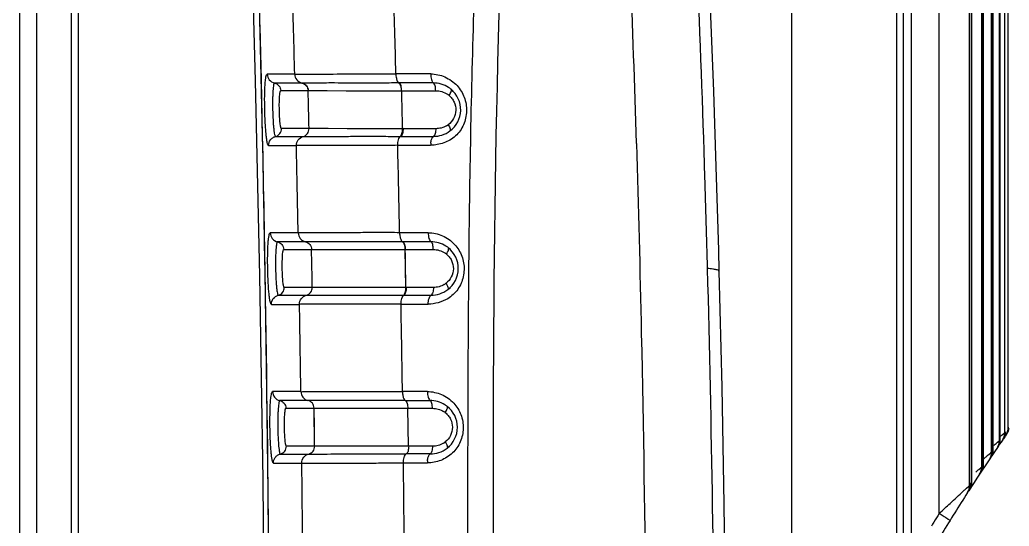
# Model space of a CAD drawing. Header units: millimetres. Extents: x -73584 to -37571, y -61249 to -50748.
# Drawn here: x -48269.71 to -48232.34, y -55096.45 to -55077.31 of the extents above; entities that cross this region are included whole.
import ezdxf

# ---------------------------------------------------------------- set-up
doc = ezdxf.new("R2010")
doc.units = ezdxf.units.MM
doc.header["$LTSCALE"] = 200
for name, color, linetype in [('1', 7, 'Continuous'), ('DIM', 3, 'Continuous'), ('SOLID_1', 7, 'Continuous')]:
    doc.layers.add(name, color=color, linetype=linetype)

# ---------------------------------------------------------------- blocks, each defined once
blk = doc.blocks.new('5569')
at = {"color": 7, "linetype": 'Continuous'}
for p, q in [((-46036.839, -55050.315), (-46036.839, -54818.218)), ((-46037.101, -55042.922), (-46037.101, -54825.611)), ((-46039.052, -55041.77), (-46039.052, -54826.763)), ((-46038.402, -55041.77), (-46038.402, -54826.763)), ((-46002.055, -54916.77), (-46002.055, -54833.705)), ((-46002.038, -54833.695), (-46002.038, -54916.744)), ((-46002.037, -54916.743), (-46002.037, -54833.685)), ((-46001.846, -54916.464), (-46001.846, -54833.572)), ((-46001.718, -54916.275), (-46001.718, -54833.559)), ((-46002.347, -54917.2), (-46002.347, -54833.889)), ((-46002.305, -54833.863), (-46002.305, -54917.137)), ((-46002.302, -54917.135), (-46002.302, -54833.855)), ((-46003.111, -54834.371), (-46003.111, -54918.359)), ((-46003.105, -54918.354), (-46003.105, -54834.367)), ((-46002.72, -54917.76), (-46002.72, -54834.232)), ((-46002.668, -54834.213), (-46002.668, -54917.681)), ((-46002.664, -54917.677), (-46002.664, -54834.268)), ((-46003.177, -54918.462), (-46003.177, -54834.688)), ((-46004.33, -54919.528), (-46004.33, -54835.729)), ((-46005.93, -54924.119), (-46005.93, -54836.443)), ((-46005.675, -54923.191), (-46005.675, -54836.403)), ((-46005.387, -54836.403), (-46005.387, -54921.357)), ((-46009.902, -54839.229), (-46009.902, -55029.304)), ((-46001.944, -54916.548), (-46001.874, -54916.49)), ((-46001.913, -54916.718), (-46001.934, -54916.748)), ((-46001.797, -54916.55), (-46001.807, -54916.565)), ((-46002.125, -54917.026), (-46002.124, -54917.026)), ((-46002.055, -54916.77), (-46002.038, -54916.744)), ((-46002.037, -54916.743), (-46002.038, -54916.744)), ((-46002.037, -54916.743), (-46002.037, -54916.743)), ((-46002.456, -54917.295), (-46002.382, -54917.232)), ((-46002.389, -54917.416), (-46002.389, -54917.416)), ((-46002.347, -54917.2), (-46002.305, -54917.137)), ((-46002.305, -54917.137), (-46002.302, -54917.135)), ((-46002.302, -54917.135), (-46002.302, -54917.135)), ((-46002.834, -54917.861), (-46002.758, -54917.795)), ((-46002.72, -54917.76), (-46002.668, -54917.681)), ((-46002.668, -54917.681), (-46002.664, -54917.677)), ((-46002.664, -54917.677), (-46002.664, -54917.677)), ((-46002.748, -54917.955), (-46002.749, -54917.956)), ((-46003.297, -54918.571), (-46003.219, -54918.501)), ((-46003.177, -54918.462), (-46003.111, -54918.359)), ((-46003.111, -54918.359), (-46003.105, -54918.354)), ((-46003.254, -54918.732), (-46003.185, -54918.625)), ((-46004.33, -54919.528), (-46004.379, -54919.608)), ((-46004.575, -54919.926), (-46004.623, -54920.006))]:
    blk.add_line(p, q, dxfattribs=at)
for points in [[(-46002.036, -54916.743), (-46002.039, -54916.797), (-46002.054, -54916.875), (-46002.082, -54916.952), (-46002.123, -54917.025)], [(-46002.302, -54917.135), (-46002.305, -54917.188), (-46002.319, -54917.265), (-46002.347, -54917.341), (-46002.387, -54917.414)], [(-46002.663, -54917.677), (-46002.666, -54917.73), (-46002.68, -54917.806), (-46002.707, -54917.881), (-46002.746, -54917.952)], [(-46003.106, -54918.354), (-46003.107, -54918.391), (-46003.115, -54918.452), (-46003.131, -54918.512), (-46003.155, -54918.57), (-46003.185, -54918.625)]]:
    blk.add_lwpolyline(points, dxfattribs=at)
for centre, radius, start, end in [((-46002.172, -54916.214), 0.5, 325.2036, 348.3566), ((-45991.341, -54929.187), 16.498, 129.9926, 130.4053), ((-46002.345, -54916.465), 0.5, 325.4523, 348.4818), ((-45940.803, -54958.862), 74.233, 145.4087, 145.4208), ((-46002.326, -54916.434), 0.501, 325.4588, 342.6602), ((-45940.803, -54958.862), 74.233, 145.26525, 145.39095), ((-46002.346, -54916.465), 0.5, 348.5117, 0.0717), ((-46002.327, -54916.434), 0.502, 342.7607, 0.0368), ((-45940.803, -54958.862), 74.233, 145.20356, 145.25927), ((-45940.803, -54958.862), 74.233, 145.43677, 146.03882), ((-46002.553, -54916.771), 0.498, 325.7361, 337.1756), ((-46002.535, -54916.746), 0.497, 325.7091, 336.5405), ((-46002.536, -54916.746), 0.498, 336.5673, 347.6301), ((-46002.537, -54916.746), 0.499, 347.6636, 0.1808), ((-45940.803, -54958.862), 74.233, 146.06051, 147.21537), ((-45978.911, -54944.422), 35.92, 131.1886, 131.3914), ((-45991.005, -54930.595), 17.55, 130.727, 131.2024), ((-46002.799, -54917.14), 0.495, 326.0749, 337.2773), ((-46002.8, -54917.14), 0.496, 337.3088, 348.8792), ((-46002.801, -54917.14), 0.497, 348.9101, 0.3394), ((-46003.215, -54917.764), 0.495, 343.6411, 0.5204), ((-46003.212, -54917.764), 0.493, 326.685, 343.5411), ((-46003.158, -54917.686), 0.49, 326.5681, 334.2923), ((-45940.803, -54958.862), 74.233, 147.2766, 148.6727), ((-45940.785, -54958.862), 74.733, 148.3145, 148.60103)]:
    blk.add_arc(centre, radius, start, end, dxfattribs=at)
for points in [[(-46001.807, -54916.565), (-46001.751, -54916.483), (-46001.718, -54916.38), (-46001.718, -54916.28)], [(-46001.797, -54916.55), (-46001.74, -54916.468), (-46001.708, -54916.365), (-46001.708, -54916.265)], [(-46002.094, -54916.964), (-46002.069, -54916.903), (-46002.055, -54916.836), (-46002.055, -54916.77)], [(-46002.431, -54917.479), (-46002.377, -54917.398), (-46002.346, -54917.297), (-46002.347, -54917.2)], [(-46002.716, -54917.899), (-46002.684, -54917.832), (-46002.667, -54917.755), (-46002.668, -54917.681)], [(-46003.254, -54918.732), (-46003.204, -54918.654), (-46003.176, -54918.556), (-46003.177, -54918.462)], [(-46003.188, -54918.63), (-46003.138, -54918.551), (-46003.11, -54918.453), (-46003.111, -54918.359)], [(-46004.33, -54919.528), (-46004.258, -54919.458), (-46004.184, -54919.388), (-46004.11, -54919.32)]]:
    blk.add_open_spline(points, degree=3, dxfattribs=at)
for points, knots in [([(-46001.744, -54916.303), (-46001.741, -54916.3), (-46001.732, -54916.293), (-46001.722, -54916.286), (-46001.718, -54916.28)], [0, 0, 0, 0, 0.395465, 1, 1, 1, 1]), ([(-46001.875, -54916.49), (-46001.871, -54916.487), (-46001.861, -54916.478), (-46001.851, -54916.471), (-46001.846, -54916.464)], [0, 0, 0, 0, 0.376558, 1, 1, 1, 1]), ([(-46002.268, -54916.952), (-46002.249, -54916.936), (-46002.189, -54916.884), (-46002.129, -54916.833), (-46002.088, -54916.799)], [0, 0, 0, 0, 0.317504, 1, 1, 1, 1]), ([(-46002.088, -54916.799), (-46002.084, -54916.795), (-46002.073, -54916.786), (-46002.061, -54916.777), (-46002.055, -54916.77)], [0, 0, 0, 0, 0.36106, 1, 1, 1, 1]), ([(-46002.382, -54917.232), (-46002.378, -54917.228), (-46002.366, -54917.218), (-46002.354, -54917.208), (-46002.347, -54917.2)], [0, 0, 0, 0, 0.349145, 1, 1, 1, 1]), ([(-46002.758, -54917.795), (-46002.754, -54917.791), (-46002.741, -54917.78), (-46002.727, -54917.768), (-46002.72, -54917.76)], [0, 0, 0, 0, 0.338911, 1, 1, 1, 1]), ([(-46002.945, -54917.96), (-46002.935, -54917.951), (-46002.898, -54917.918), (-46002.861, -54917.885), (-46002.834, -54917.861)], [0, 0, 0, 0, 0.273794, 1, 1, 1, 1]), ([(-46003.41, -54918.673), (-46003.4, -54918.664), (-46003.362, -54918.63), (-46003.325, -54918.596), (-46003.297, -54918.571)], [0, 0, 0, 0, 0.272574, 1, 1, 1, 1]), ([(-46003.219, -54918.501), (-46003.214, -54918.497), (-46003.2, -54918.484), (-46003.186, -54918.472), (-46003.177, -54918.462)], [0, 0, 0, 0, 0.330129, 1, 1, 1, 1]), ([(-46004.11, -54919.32), (-46004.046, -54919.26), (-46003.812, -54919.046), (-46003.58, -54918.829), (-46003.41, -54918.673)], [0, 0, 0, 0, 0.273755, 1, 1, 1, 1]), ([(-46003.922, -54919.791), (-46003.921, -54919.789), (-46003.937, -54919.782), (-46003.951, -54919.767), (-46003.993, -54919.742), (-46004.042, -54919.709), (-46004.107, -54919.668), (-46004.203, -54919.607), (-46004.279, -54919.56), (-46004.33, -54919.528)], [0, 0, 0, 0, 0.017145, 0.0703, 0.162503, 0.291489, 0.450545, 0.629349, 1, 1, 1, 1])]:
    blk.add_open_spline(points, degree=3, knots=knots, dxfattribs=at)
at = {"layer": '1', "color": 7, "linetype": 'Continuous'}
for p, q in [((-46029.955, -54901.905), (-46029.98, -54900.869)), ((-46029.927, -54903.156), (-46029.974, -54901.128)), ((-46029.881, -54905.249), (-46029.955, -54901.905)), ((-46029.881, -54905.249), (-46029.927, -54903.156)), ((-46028.667, -54902.924), (-46029.707, -54902.924)), ((-46028.396, -54903.259), (-46029.433, -54903.259)), ((-46028.39, -54903.259), (-46028.396, -54903.259)), ((-46023.533, -54902.912), (-46024.846, -54902.912)), ((-46023.431, -54903.256), (-46024.739, -54903.256)), ((-46029.196, -54903.546), (-46028.162, -54903.546)), ((-46028.158, -54903.546), (-46024.648, -54903.551)), ((-46026.729, -54903.548), (-46026.275, -54903.55)), ((-46024.628, -54903.55), (-46023.344, -54903.55)), ((-46022.684, -54903.568), (-46022.762, -54903.496)), ((-46028.125, -54904.981), (-46029.167, -54904.981)), ((-46028.014, -54904.982), (-46028.128, -54904.981)), ((-46024.592, -54904.985), (-46028.128, -54904.981)), ((-46026.231, -54904.985), (-46026.689, -54904.984)), ((-46024.576, -54904.983), (-46024.593, -54904.985)), ((-46023.339, -54904.985), (-46024.576, -54904.985)), ((-46022.806, -54905.071), (-46022.72, -54905)), ((-46029.882, -54905.249), (-46029.881, -54905.249)), ((-46029.391, -54905.278), (-46028.346, -54905.278)), ((-46024.686, -54905.275), (-46023.429, -54905.275)), ((-46029.652, -54905.623), (-46028.604, -54905.623)), ((-46024.778, -54905.613), (-46023.534, -54905.613)), ((-46028.536, -54908.922), (-46029.593, -54908.922)), ((-46023.625, -54908.914), (-46024.705, -54908.914)), ((-46028.266, -54909.258), (-46029.32, -54909.258)), ((-46029.084, -54909.546), (-46028.031, -54909.546)), ((-46028.033, -54909.546), (-46024.506, -54909.55)), ((-46025.076, -54909.548), (-46024.492, -54909.55)), ((-46023.521, -54909.257), (-46024.598, -54909.257)), ((-46024.465, -54910.985), (-46024.492, -54909.55)), ((-46024.492, -54909.55), (-46023.433, -54909.55)), ((-46022.788, -54909.554), (-46022.867, -54909.484)), ((-46024.465, -54910.985), (-46024.474, -54910.505)), ((-46028.003, -54910.982), (-46029.062, -54910.982)), ((-46024.465, -54910.985), (-46028.005, -54910.982)), ((-46027.13, -54910.983), (-46027.826, -54910.982)), ((-46025.05, -54910.984), (-46027.13, -54910.983)), ((-46023.431, -54910.985), (-46024.465, -54910.985)), ((-46022.887, -54911.064), (-46022.802, -54910.992)), ((-46029.77, -54911.338), (-46029.769, -54911.338)), ((-46029.287, -54911.277), (-46028.227, -54911.277)), ((-46024.557, -54911.276), (-46023.52, -54911.276)), ((-46029.55, -54911.622), (-46028.487, -54911.622)), ((-46024.653, -54911.615), (-46024.14, -54911.616)), ((-46024.14, -54911.616), (-46023.625, -54911.615)), ((-46028.435, -54914.921), (-46029.504, -54914.921)), ((-46023.659, -54914.916), (-46024.599, -54914.916)), ((-46028.167, -54915.258), (-46029.232, -54915.258)), ((-46028.998, -54915.547), (-46027.934, -54915.547)), ((-46027.915, -54916.982), (-46027.934, -54915.547)), ((-46027.924, -54916.263), (-46027.934, -54915.547)), ((-46027.934, -54915.547), (-46024.391, -54915.549)), ((-46024.492, -54915.257), (-46023.555, -54915.257)), ((-46024.371, -54916.984), (-46024.39, -54915.549)), ((-46024.39, -54915.549), (-46023.466, -54915.549)), ((-46022.831, -54915.546), (-46022.91, -54915.477)), ((-46027.915, -54916.982), (-46028.982, -54916.982)), ((-46024.371, -54916.984), (-46027.915, -54916.982)), ((-46026.668, -54916.983), (-46027.377, -54916.983)), ((-46026.046, -54916.983), (-46026.485, -54916.983)), ((-46023.465, -54916.984), (-46024.371, -54916.984)), ((-46022.914, -54917.059), (-46022.83, -54916.986)), ((-46029.209, -54917.277), (-46028.139, -54917.277)), ((-46023.554, -54917.276), (-46024.455, -54917.276)), ((-46029.472, -54917.62), (-46028.4, -54917.62)), ((-46024.562, -54917.616), (-46023.659, -54917.616))]:
    blk.add_line(p, q, dxfattribs=at)
for points in [[(-46029.882, -54905.249), (-46029.922, -54903.371), (-46029.968, -54901.381), (-46030.016, -54899.458), (-46030.065, -54897.599), (-46030.118, -54895.799), (-46030.172, -54894.055), (-46030.231, -54892.365), (-46030.299, -54890.724), (-46030.388, -54889.13), (-46030.504, -54887.581), (-46030.664, -54886.077), (-46030.891, -54884.627), (-46031.201, -54883.234), (-46031.556, -54882.042)], [(-46029.196, -54903.546), (-46029.053, -54903.545), (-46028.894, -54903.546), (-46028.722, -54903.546), (-46028.541, -54903.546), (-46028.353, -54903.546), (-46028.162, -54903.546)], [(-46028.162, -54903.546), (-46028.045, -54903.547), (-46027.703, -54903.546)], [(-46027.703, -54903.546), (-46027.444, -54903.547), (-46026.729, -54903.548)], [(-46026.275, -54903.55), (-46025.227, -54903.549), (-46024.628, -54903.551)], [(-46028.125, -54904.981), (-46028.318, -54904.981), (-46028.507, -54904.981), (-46028.69, -54904.981), (-46028.864, -54904.981), (-46029.023, -54904.98), (-46029.167, -54904.981)], [(-46026.689, -54904.984), (-46027.41, -54904.982), (-46027.671, -54904.981), (-46028.014, -54904.982)], [(-46024.592, -54904.985), (-46025.176, -54904.984), (-46026.231, -54904.985)], [(-46029.77, -54911.338), (-46029.785, -54910.423), (-46029.803, -54909.338), (-46029.823, -54908.259), (-46029.843, -54907.186), (-46029.864, -54906.119), (-46029.882, -54905.249)], [(-46029.653, -54905.623), (-46029.508, -54905.622), (-46029.347, -54905.623)], [(-46029.084, -54909.546), (-46028.94, -54909.546), (-46028.779, -54909.546), (-46028.604, -54909.547), (-46028.419, -54909.546), (-46028.226, -54909.547), (-46028.031, -54909.546)], [(-46028.033, -54909.546), (-46027.915, -54909.545), (-46027.771, -54909.547)], [(-46027.571, -54909.547), (-46026.969, -54909.548), (-46026.572, -54909.548), (-46026.116, -54909.55), (-46025.614, -54909.549), (-46025.076, -54909.548)], [(-46024.483, -54910.027), (-46024.487, -54909.788), (-46024.492, -54909.55)], [(-46028.393, -54910.982), (-46028.58, -54910.982), (-46028.756, -54910.982), (-46028.917, -54910.981), (-46029.062, -54910.982)], [(-46024.465, -54910.985), (-46024.762, -54910.984), (-46025.05, -54910.984)], [(-46029.591, -54934.266), (-46029.596, -54930.432), (-46029.611, -54926.463), (-46029.636, -54922.551), (-46029.672, -54918.697), (-46029.717, -54914.901), (-46029.77, -54911.338)], [(-46028.998, -54915.547), (-46028.854, -54915.546), (-46028.693, -54915.547)], [(-46027.934, -54915.547), (-46027.865, -54915.549), (-46027.685, -54915.546)], [(-46027.685, -54915.546), (-46027.549, -54915.548), (-46027.363, -54915.548), (-46027.113, -54915.548), (-46026.811, -54915.548), (-46026.45, -54915.548), (-46026.024, -54915.549), (-46025.54, -54915.549), (-46024.995, -54915.548), (-46024.391, -54915.549)], [(-46027.815, -54916.983), (-46027.848, -54916.982), (-46027.882, -54916.983)], [(-46027.684, -54916.983), (-46027.734, -54916.982), (-46027.815, -54916.983)], [(-46027.377, -54916.983), (-46027.478, -54916.983), (-46027.684, -54916.983)], [(-46024.684, -54916.984), (-46024.989, -54916.984), (-46026.046, -54916.983)], [(-46029.473, -54917.62), (-46029.328, -54917.62), (-46029.165, -54917.62)]]:
    blk.add_lwpolyline(points, dxfattribs=at)
for centre, radius, start, end in [((-46864.239, -54923.119), 835.814, 1.384518, 1.610751), ((-46834.299, -54924.336), 809.737, 1.516098, 1.749797), ((-46023.981, -54902.916), 0.865, 179.7309, 184.7629), ((-46023.428, -54904.301), 1.045, 50.4238, 56.8667), ((-46023.4, -54904.266), 1.001, 306.4295, 50.3974), ((-46023.328, -54904.32), 0.766, 50.3539, 56.0998), ((-46023.29, -54904.273), 0.7, 300.4067, 306.8229), ((-47322.007, -54932.121), 1292.406, 0.921365, 1.19137), ((-47416.166, -54936.193), 1387.896, 1.125886, 1.262119), ((-47054.874, -54929.931), 1030.383, 1.168723, 1.352326), ((-46022.64, -54905.616), 0.893, 174.4034, 179.8156), ((-46023.84, -54908.916), 0.865, 179.8635, 185.1609), ((-46023.514, -54910.297), 1.039, 51.4305, 57.7524), ((-46023.491, -54910.266), 1.001, 307.1134, 51.4007), ((-46023.417, -54910.318), 0.764, 51.359, 57.1784), ((-46023.385, -54910.264), 0.708, 301.0701, 307.4655), ((-47447.441, -54933.84), 1417.851, 359.982757, 0.909314), ((-47125.136, -54930.702), 1096.814, 0.824396, 0.996762), ((-47132.827, -54931.418), 1108.351, 0.853123, 1.023775), ((-46023.734, -54914.917), 0.865, 179.9568, 185.4293), ((-46023.548, -54916.297), 1.039, 52.1014, 58.3161), ((-46023.525, -54916.266), 1.001, 307.6024, 52.0724), ((-46023.449, -54916.316), 0.764, 52.0189, 57.8812), ((-46023.424, -54916.254), 0.719, 301.6044, 307.8932), ((-47233.047, -54932.108), 1204.734, 0.532119, 0.689035), ((-47224.861, -54932.676), 1200.393, 0.561299, 0.718837), ((-46022.768, -54917.616), 0.891, 174.5348, 180.0013)]:
    blk.add_arc(centre, radius, start, end, dxfattribs=at)
for points, knots in [([(-46021.718, -54895.111), (-46021.787, -54896.742), (-46021.904, -54900.004), (-46022.033, -54904.898), (-46022.103, -54909.793), (-46022.145, -54916.32), (-46022.131, -54924.478), (-46022.106, -54931.004), (-46022.106, -54934.266)], [0, 0, 0, 0, 0.125018, 0.25004, 0.375054, 0.500059, 0.750047, 1, 1, 1, 1]), ([(-46029.652, -54905.623), (-46029.657, -54905.623), (-46029.669, -54905.613), (-46029.687, -54905.576), (-46029.707, -54905.496), (-46029.728, -54905.369), (-46029.748, -54905.2), (-46029.766, -54904.998), (-46029.781, -54904.768), (-46029.792, -54904.518), (-46029.802, -54904.174), (-46029.805, -54903.835), (-46029.798, -54903.516), (-46029.789, -54903.315), (-46029.776, -54903.154), (-46029.759, -54903.036), (-46029.74, -54902.966), (-46029.723, -54902.934), (-46029.712, -54902.925), (-46029.707, -54902.924)], [0, 0, 0, 0, 0.00547, 0.014642, 0.046172, 0.094332, 0.15707, 0.232161, 0.317226, 0.409673, 0.506064, 0.695416, 0.781263, 0.855975, 0.915946, 0.959179, 0.986184, 0.994477, 1, 1, 1, 1]), ([(-46029.707, -54902.924), (-46029.706, -54903), (-46029.65, -54903.156), (-46029.508, -54903.242), (-46029.432, -54903.259)], [0, 0, 0, 0, 0.495252, 1, 1, 1, 1]), ([(-46029.432, -54903.259), (-46029.441, -54903.259), (-46029.452, -54903.279), (-46029.46, -54903.304), (-46029.472, -54903.355), (-46029.483, -54903.439), (-46029.493, -54903.563), (-46029.5, -54903.714), (-46029.506, -54903.952), (-46029.504, -54904.268), (-46029.493, -54904.584), (-46029.478, -54904.822), (-46029.464, -54904.973), (-46029.449, -54905.097), (-46029.433, -54905.19), (-46029.417, -54905.246), (-46029.403, -54905.272), (-46029.395, -54905.278), (-46029.391, -54905.278)], [0, 0, 0, 0, 0.01309, 0.02554, 0.042275, 0.088281, 0.149732, 0.224476, 0.309744, 0.498667, 0.687882, 0.773466, 0.848586, 0.910426, 0.956803, 0.986265, 0.99475, 1, 1, 1, 1]), ([(-46029.432, -54903.259), (-46029.368, -54903.272), (-46029.246, -54903.346), (-46029.198, -54903.48), (-46029.196, -54903.546)], [0, 0, 0, 0, 0.499278, 1, 1, 1, 1]), ([(-46028.669, -54902.924), (-46028.285, -54902.917), (-46027.504, -54902.922), (-46026.23, -54902.91), (-46025.339, -54902.91), (-46024.846, -54902.912)], [0, 0, 0, 0, 0.30118, 0.612673, 1, 1, 1, 1]), ([(-46028.668, -54902.924), (-46028.666, -54903), (-46028.607, -54903.152), (-46028.469, -54903.242), (-46028.396, -54903.259)], [0, 0, 0, 0, 0.502079, 1, 1, 1, 1]), ([(-46028.396, -54903.258), (-46028.332, -54903.272), (-46028.211, -54903.346), (-46028.163, -54903.48), (-46028.162, -54903.546)], [0, 0, 0, 0, 0.497704, 1, 1, 1, 1]), ([(-46024.739, -54903.256), (-46024.979, -54903.258), (-46025.447, -54903.26), (-46026.122, -54903.261), (-46026.733, -54903.26), (-46027.356, -54903.256), (-46027.898, -54903.261), (-46028.264, -54903.261), (-46028.39, -54903.259)], [0, 0, 0, 0, 0.197288, 0.384773, 0.554605, 0.699347, 0.896384, 1, 1, 1, 1]), ([(-46028.39, -54903.259), (-46028.326, -54903.273), (-46028.205, -54903.347), (-46028.157, -54903.48), (-46028.156, -54903.546)], [0, 0, 0, 0, 0.497701, 1, 1, 1, 1]), ([(-46024.83, -54903.079), (-46024.822, -54903.118), (-46024.803, -54903.182), (-46024.763, -54903.242), (-46024.739, -54903.256)], [0, 0, 0, 0, 0.588019, 1, 1, 1, 1]), ([(-46024.739, -54903.256), (-46024.724, -54903.265), (-46024.696, -54903.3), (-46024.657, -54903.398), (-46024.647, -54903.488), (-46024.648, -54903.55)], [0, 0, 0, 0, 0.165722, 0.404867, 1, 1, 1, 1]), ([(-46024.628, -54903.551), (-46024.628, -54903.518), (-46024.632, -54903.455), (-46024.649, -54903.369), (-46024.677, -54903.301), (-46024.705, -54903.265), (-46024.72, -54903.256)], [0, 0, 0, 0, 0.304182, 0.595922, 0.832669, 1, 1, 1, 1]), ([(-46023.533, -54902.912), (-46023.534, -54902.949), (-46023.529, -54903.021), (-46023.511, -54903.121), (-46023.48, -54903.202), (-46023.449, -54903.245), (-46023.431, -54903.256)], [0, 0, 0, 0, 0.296493, 0.587022, 0.828484, 1, 1, 1, 1]), ([(-46023.533, -54902.912), (-46023.35, -54902.915), (-46022.976, -54902.996), (-46022.665, -54903.22), (-46022.538, -54903.358)], [0, 0, 0, 0, 0.494635, 1, 1, 1, 1]), ([(-46023.344, -54903.551), (-46023.344, -54903.518), (-46023.347, -54903.455), (-46023.364, -54903.369), (-46023.39, -54903.301), (-46023.417, -54903.266), (-46023.431, -54903.256)], [0, 0, 0, 0, 0.305765, 0.598523, 0.834913, 1, 1, 1, 1]), ([(-46022.857, -54903.426), (-46022.943, -54903.37), (-46023.129, -54903.285), (-46023.332, -54903.256), (-46023.431, -54903.256)], [0, 0, 0, 0, 0.506938, 1, 1, 1, 1]), ([(-46029.167, -54904.981), (-46029.174, -54904.98), (-46029.186, -54904.959), (-46029.197, -54904.919), (-46029.209, -54904.852), (-46029.22, -54904.765), (-46029.23, -54904.657), (-46029.241, -54904.487), (-46029.249, -54904.263), (-46029.25, -54904.038), (-46029.246, -54903.869), (-46029.24, -54903.762), (-46029.233, -54903.674), (-46029.223, -54903.608), (-46029.214, -54903.568), (-46029.203, -54903.547), (-46029.196, -54903.546)], [0, 0, 0, 0, 0.013687, 0.042775, 0.089236, 0.15132, 0.226537, 0.312171, 0.501446, 0.690248, 0.775447, 0.850171, 0.911819, 0.957882, 0.986481, 1, 1, 1, 1]), ([(-46023.344, -54903.551), (-46023.266, -54903.55), (-46023.11, -54903.573), (-46022.966, -54903.64), (-46022.901, -54903.684)], [0, 0, 0, 0, 0.496632, 1, 1, 1, 1]), ([(-46022.84, -54903.73), (-46022.822, -54903.706), (-46022.792, -54903.658), (-46022.763, -54903.597), (-46022.751, -54903.554), (-46022.748, -54903.524), (-46022.754, -54903.503), (-46022.762, -54903.495)], [0, 0, 0, 0, 0.348999, 0.654303, 0.773957, 0.869706, 1, 1, 1, 1]), ([(-46022.538, -54903.358), (-46022.422, -54903.485), (-46022.233, -54903.79), (-46022.146, -54904.321), (-46022.244, -54904.761), (-46022.415, -54905.068), (-46022.531, -54905.199), (-46022.594, -54905.257)], [0, 0, 0, 0, 0.247323, 0.499571, 0.751908, 0.876908, 1, 1, 1, 1]), ([(-46022.84, -54903.73), (-46022.801, -54903.764), (-46022.727, -54903.839), (-46022.616, -54904.02), (-46022.562, -54904.29), (-46022.644, -54904.606), (-46022.787, -54904.771), (-46022.87, -54904.833)], [0, 0, 0, 0, 0.122945, 0.247859, 0.50097, 0.753856, 1, 1, 1, 1]), ([(-46029.392, -54905.278), (-46029.328, -54905.261), (-46029.209, -54905.183), (-46029.166, -54905.047), (-46029.167, -54904.981)], [0, 0, 0, 0, 0.499224, 1, 1, 1, 1]), ([(-46028.35, -54905.277), (-46028.287, -54905.261), (-46028.168, -54905.182), (-46028.126, -54905.047), (-46028.128, -54904.981)], [0, 0, 0, 0, 0.497803, 1, 1, 1, 1]), ([(-46024.686, -54905.275), (-46024.671, -54905.267), (-46024.643, -54905.233), (-46024.603, -54905.137), (-46024.593, -54905.048), (-46024.592, -54904.985)], [0, 0, 0, 0, 0.163901, 0.401809, 1, 1, 1, 1]), ([(-46024.576, -54904.983), (-46024.576, -54905.015), (-46024.58, -54905.078), (-46024.597, -54905.165), (-46024.626, -54905.232), (-46024.654, -54905.267), (-46024.669, -54905.275)], [0, 0, 0, 0, 0.3059, 0.598563, 0.83448, 1, 1, 1, 1]), ([(-46023.339, -54904.985), (-46023.339, -54905.018), (-46023.343, -54905.08), (-46023.36, -54905.166), (-46023.387, -54905.233), (-46023.414, -54905.267), (-46023.429, -54905.275)], [0, 0, 0, 0, 0.308278, 0.60167, 0.836786, 1, 1, 1, 1]), ([(-46023.429, -54905.275), (-46023.32, -54905.275), (-46023.097, -54905.241), (-46022.896, -54905.138), (-46022.806, -54905.071)], [0, 0, 0, 0, 0.492739, 1, 1, 1, 1]), ([(-46022.935, -54904.876), (-46022.996, -54904.912), (-46023.128, -54904.968), (-46023.269, -54904.985), (-46023.339, -54904.985)], [0, 0, 0, 0, 0.50298, 1, 1, 1, 1]), ([(-46022.87, -54904.833), (-46022.854, -54904.858), (-46022.827, -54904.908), (-46022.801, -54904.97), (-46022.792, -54905.014), (-46022.791, -54905.044), (-46022.797, -54905.065), (-46022.806, -54905.072)], [0, 0, 0, 0, 0.348884, 0.654134, 0.773792, 0.869571, 1, 1, 1, 1]), ([(-46029.652, -54905.623), (-46029.654, -54905.548), (-46029.617, -54905.428), (-46029.502, -54905.322), (-46029.429, -54905.287), (-46029.391, -54905.278)], [0, 0, 0, 0, 0.486271, 0.746768, 1, 1, 1, 1]), ([(-46028.606, -54905.623), (-46028.608, -54905.547), (-46028.559, -54905.389), (-46028.421, -54905.297), (-46028.347, -54905.277)], [0, 0, 0, 0, 0.502205, 1, 1, 1, 1]), ([(-46028.347, -54905.277), (-46028.221, -54905.275), (-46027.854, -54905.274), (-46027.31, -54905.278), (-46026.685, -54905.273), (-46026.071, -54905.272), (-46025.392, -54905.272), (-46024.921, -54905.274), (-46024.679, -54905.275)], [0, 0, 0, 0, 0.10344, 0.300122, 0.444775, 0.614694, 0.802417, 1, 1, 1, 1]), ([(-46024.778, -54905.613), (-46024.778, -54905.577), (-46024.773, -54905.505), (-46024.753, -54905.405), (-46024.72, -54905.326), (-46024.687, -54905.285), (-46024.669, -54905.275)], [0, 0, 0, 0, 0.299142, 0.589751, 0.829353, 1, 1, 1, 1]), ([(-46022.594, -54905.257), (-46022.658, -54905.316), (-46022.798, -54905.419), (-46023.034, -54905.526), (-46023.28, -54905.595), (-46023.449, -54905.612), (-46023.534, -54905.613)], [0, 0, 0, 0, 0.254095, 0.504665, 0.753487, 1, 1, 1, 1]), ([(-46023.518, -54905.453), (-46023.51, -54905.414), (-46023.492, -54905.349), (-46023.452, -54905.289), (-46023.429, -54905.275)], [0, 0, 0, 0, 0.593731, 1, 1, 1, 1]), ([(-46024.778, -54905.613), (-46025.032, -54905.614), (-46025.526, -54905.615), (-46026.235, -54905.62), (-46026.872, -54905.621), (-46027.525, -54905.618), (-46028.093, -54905.622), (-46028.477, -54905.625), (-46028.606, -54905.623)], [0, 0, 0, 0, 0.199181, 0.387119, 0.555422, 0.698406, 0.898963, 1, 1, 1, 1]), ([(-46029.55, -54911.622), (-46029.555, -54911.621), (-46029.566, -54911.611), (-46029.583, -54911.573), (-46029.603, -54911.494), (-46029.622, -54911.366), (-46029.641, -54911.198), (-46029.657, -54910.996), (-46029.671, -54910.767), (-46029.682, -54910.519), (-46029.688, -54910.259), (-46029.691, -54910), (-46029.689, -54909.75), (-46029.683, -54909.52), (-46029.673, -54909.32), (-46029.66, -54909.158), (-46029.643, -54909.038), (-46029.625, -54908.966), (-46029.608, -54908.932), (-46029.597, -54908.923), (-46029.593, -54908.922)], [0, 0, 0, 0, 0.005591, 0.014771, 0.046102, 0.094302, 0.156943, 0.231746, 0.316486, 0.408675, 0.504982, 0.601316, 0.693944, 0.779269, 0.853683, 0.913886, 0.957852, 0.986166, 0.994661, 1, 1, 1, 1]), ([(-46029.593, -54908.922), (-46029.591, -54908.998), (-46029.537, -54909.155), (-46029.394, -54909.242), (-46029.319, -54909.258)], [0, 0, 0, 0, 0.494897, 1, 1, 1, 1]), ([(-46024.705, -54908.914), (-46024.96, -54908.912), (-46025.454, -54908.911), (-46026.163, -54908.913), (-46026.801, -54908.917), (-46027.276, -54908.92), (-46027.606, -54908.919), (-46027.813, -54908.918), (-46027.992, -54908.917), (-46028.124, -54908.918), (-46028.216, -54908.921), (-46028.292, -54908.921), (-46028.398, -54908.922), (-46028.485, -54908.924), (-46028.538, -54908.922)], [0, 0, 0, 0, 0.199354, 0.387116, 0.555119, 0.698139, 0.759323, 0.813328, 0.86002, 0.899491, 0.916606, 0.932081, 0.95866, 1, 1, 1, 1]), ([(-46028.536, -54908.922), (-46028.534, -54908.998), (-46028.476, -54909.151), (-46028.339, -54909.242), (-46028.266, -54909.258)], [0, 0, 0, 0, 0.502117, 1, 1, 1, 1]), ([(-46024.689, -54909.078), (-46024.681, -54909.117), (-46024.662, -54909.182), (-46024.622, -54909.242), (-46024.598, -54909.257)], [0, 0, 0, 0, 0.589153, 1, 1, 1, 1]), ([(-46023.625, -54908.914), (-46023.625, -54908.951), (-46023.62, -54909.023), (-46023.602, -54909.123), (-46023.57, -54909.203), (-46023.539, -54909.245), (-46023.521, -54909.257)], [0, 0, 0, 0, 0.297282, 0.587976, 0.828997, 1, 1, 1, 1]), ([(-46023.625, -54908.914), (-46023.441, -54908.917), (-46023.068, -54908.997), (-46022.756, -54909.219), (-46022.629, -54909.356)], [0, 0, 0, 0, 0.494537, 1, 1, 1, 1]), ([(-46029.319, -54909.258), (-46029.328, -54909.258), (-46029.345, -54909.291), (-46029.356, -54909.344), (-46029.37, -54909.439), (-46029.38, -54909.562), (-46029.387, -54909.713), (-46029.394, -54909.951), (-46029.393, -54910.267), (-46029.383, -54910.583), (-46029.369, -54910.822), (-46029.357, -54910.973), (-46029.343, -54911.097), (-46029.327, -54911.189), (-46029.312, -54911.245), (-46029.299, -54911.271), (-46029.29, -54911.277), (-46029.287, -54911.277)], [0, 0, 0, 0, 0.01298, 0.0421, 0.08813, 0.149632, 0.224439, 0.309786, 0.498872, 0.688192, 0.773794, 0.848906, 0.91071, 0.957027, 0.986417, 0.99484, 1, 1, 1, 1]), ([(-46029.319, -54909.258), (-46029.255, -54909.272), (-46029.133, -54909.347), (-46029.085, -54909.481), (-46029.084, -54909.546)], [0, 0, 0, 0, 0.499315, 1, 1, 1, 1]), ([(-46029.062, -54910.982), (-46029.068, -54910.981), (-46029.08, -54910.959), (-46029.09, -54910.92), (-46029.102, -54910.853), (-46029.112, -54910.765), (-46029.122, -54910.657), (-46029.132, -54910.488), (-46029.139, -54910.263), (-46029.139, -54910.039), (-46029.134, -54909.87), (-46029.128, -54909.762), (-46029.121, -54909.675), (-46029.111, -54909.608), (-46029.102, -54909.569), (-46029.091, -54909.548), (-46029.084, -54909.546)], [0, 0, 0, 0, 0.013505, 0.042597, 0.08903, 0.15108, 0.226302, 0.31196, 0.501342, 0.690312, 0.775562, 0.850306, 0.912004, 0.958062, 0.986488, 1, 1, 1, 1]), ([(-46024.598, -54909.257), (-46024.84, -54909.258), (-46025.311, -54909.26), (-46025.991, -54909.261), (-46026.605, -54909.26), (-46027.231, -54909.256), (-46027.774, -54909.261), (-46028.141, -54909.261), (-46028.267, -54909.258)], [0, 0, 0, 0, 0.197851, 0.385566, 0.55541, 0.700204, 0.897031, 1, 1, 1, 1]), ([(-46028.263, -54909.258), (-46028.2, -54909.272), (-46028.079, -54909.347), (-46028.032, -54909.481), (-46028.031, -54909.546)], [0, 0, 0, 0, 0.497667, 1, 1, 1, 1]), ([(-46024.598, -54909.257), (-46024.583, -54909.266), (-46024.555, -54909.3), (-46024.516, -54909.398), (-46024.506, -54909.487), (-46024.506, -54909.55)], [0, 0, 0, 0, 0.165093, 0.403877, 1, 1, 1, 1]), ([(-46024.584, -54909.257), (-46024.569, -54909.266), (-46024.541, -54909.3), (-46024.513, -54909.368), (-46024.496, -54909.455), (-46024.492, -54909.518), (-46024.492, -54909.55)], [0, 0, 0, 0, 0.166577, 0.402908, 0.694919, 1, 1, 1, 1]), ([(-46023.433, -54909.55), (-46023.433, -54909.518), (-46023.437, -54909.455), (-46023.453, -54909.368), (-46023.48, -54909.301), (-46023.507, -54909.266), (-46023.521, -54909.257)], [0, 0, 0, 0, 0.306333, 0.599193, 0.835261, 1, 1, 1, 1]), ([(-46022.96, -54909.418), (-46023.044, -54909.365), (-46023.227, -54909.284), (-46023.424, -54909.257), (-46023.521, -54909.257)], [0, 0, 0, 0, 0.506145, 1, 1, 1, 1]), ([(-46023.433, -54909.55), (-46023.358, -54909.55), (-46023.206, -54909.571), (-46023.066, -54909.634), (-46023.002, -54909.675)], [0, 0, 0, 0, 0.497034, 1, 1, 1, 1]), ([(-46022.939, -54909.721), (-46022.922, -54909.696), (-46022.893, -54909.647), (-46022.865, -54909.587), (-46022.854, -54909.542), (-46022.852, -54909.513), (-46022.858, -54909.491), (-46022.867, -54909.484)], [0, 0, 0, 0, 0.348695, 0.653825, 0.773482, 0.869311, 1, 1, 1, 1]), ([(-46022.629, -54909.356), (-46022.513, -54909.483), (-46022.324, -54909.787), (-46022.237, -54910.315), (-46022.334, -54910.753), (-46022.504, -54911.059), (-46022.617, -54911.19), (-46022.68, -54911.249)], [0, 0, 0, 0, 0.247495, 0.49985, 0.752074, 0.876972, 1, 1, 1, 1]), ([(-46022.939, -54909.721), (-46022.9, -54909.754), (-46022.825, -54909.828), (-46022.711, -54910.008), (-46022.652, -54910.278), (-46022.73, -54910.596), (-46022.871, -54910.763), (-46022.954, -54910.826)], [0, 0, 0, 0, 0.122895, 0.247814, 0.500939, 0.753871, 1, 1, 1, 1]), ([(-46029.287, -54911.277), (-46029.224, -54911.261), (-46029.104, -54911.183), (-46029.061, -54911.047), (-46029.062, -54910.982)], [0, 0, 0, 0, 0.499246, 1, 1, 1, 1]), ([(-46028.228, -54911.277), (-46028.165, -54911.261), (-46028.046, -54911.182), (-46028.004, -54911.047), (-46028.005, -54910.982)], [0, 0, 0, 0, 0.497764, 1, 1, 1, 1]), ([(-46024.557, -54911.276), (-46024.543, -54911.267), (-46024.514, -54911.233), (-46024.475, -54911.136), (-46024.465, -54911.047), (-46024.465, -54910.985)], [0, 0, 0, 0, 0.16419, 0.402394, 1, 1, 1, 1]), ([(-46024.452, -54910.985), (-46024.452, -54911.017), (-46024.457, -54911.079), (-46024.474, -54911.166), (-46024.502, -54911.233), (-46024.53, -54911.267), (-46024.545, -54911.276)], [0, 0, 0, 0, 0.306224, 0.598531, 0.834287, 1, 1, 1, 1]), ([(-46023.43, -54910.985), (-46023.43, -54911.017), (-46023.435, -54911.079), (-46023.451, -54911.166), (-46023.479, -54911.232), (-46023.505, -54911.267), (-46023.52, -54911.276)], [0, 0, 0, 0, 0.307512, 0.600664, 0.836133, 1, 1, 1, 1]), ([(-46023.52, -54911.276), (-46023.409, -54911.276), (-46023.182, -54911.24), (-46022.978, -54911.133), (-46022.887, -54911.064)], [0, 0, 0, 0, 0.492597, 1, 1, 1, 1]), ([(-46023.019, -54910.871), (-46023.081, -54910.908), (-46023.215, -54910.966), (-46023.359, -54910.984), (-46023.431, -54910.985)], [0, 0, 0, 0, 0.50299, 1, 1, 1, 1]), ([(-46022.954, -54910.826), (-46022.937, -54910.852), (-46022.91, -54910.901), (-46022.883, -54910.962), (-46022.873, -54911.007), (-46022.872, -54911.036), (-46022.878, -54911.058), (-46022.887, -54911.064)], [0, 0, 0, 0, 0.348637, 0.653741, 0.7734, 0.869243, 1, 1, 1, 1]), ([(-46029.55, -54911.622), (-46029.551, -54911.546), (-46029.496, -54911.391), (-46029.361, -54911.296), (-46029.287, -54911.277)], [0, 0, 0, 0, 0.500641, 1, 1, 1, 1]), ([(-46028.488, -54911.622), (-46028.489, -54911.545), (-46028.439, -54911.388), (-46028.301, -54911.296), (-46028.228, -54911.277)], [0, 0, 0, 0, 0.502239, 1, 1, 1, 1]), ([(-46028.228, -54911.277), (-46028.102, -54911.274), (-46027.734, -54911.272), (-46027.189, -54911.279), (-46026.562, -54911.274), (-46025.948, -54911.272), (-46025.269, -54911.272), (-46024.799, -54911.274), (-46024.557, -54911.276)], [0, 0, 0, 0, 0.103078, 0.300535, 0.445598, 0.615249, 0.802509, 1, 1, 1, 1]), ([(-46024.653, -54911.615), (-46024.653, -54911.579), (-46024.648, -54911.507), (-46024.629, -54911.407), (-46024.596, -54911.327), (-46024.563, -54911.286), (-46024.545, -54911.276)], [0, 0, 0, 0, 0.298245, 0.588675, 0.828784, 1, 1, 1, 1]), ([(-46022.68, -54911.249), (-46022.744, -54911.309), (-46022.918, -54911.44), (-46023.24, -54911.574), (-46023.497, -54911.614), (-46023.625, -54911.615)], [0, 0, 0, 0, 0.254452, 0.629511, 1, 1, 1, 1]), ([(-46023.625, -54911.615), (-46023.625, -54911.542), (-46023.614, -54911.439), (-46023.569, -54911.326), (-46023.538, -54911.286), (-46023.52, -54911.276)], [0, 0, 0, 0, 0.599953, 0.832183, 1, 1, 1, 1]), ([(-46024.653, -54911.615), (-46024.908, -54911.613), (-46025.402, -54911.612), (-46026.111, -54911.619), (-46026.749, -54911.621), (-46027.225, -54911.62), (-46027.556, -54911.619), (-46027.765, -54911.618), (-46027.945, -54911.616), (-46028.097, -54911.612), (-46028.222, -54911.609), (-46028.35, -54911.614), (-46028.435, -54911.618), (-46028.488, -54911.622)], [0, 0, 0, 0, 0.199276, 0.386787, 0.554569, 0.69786, 0.759432, 0.813879, 0.860939, 0.900491, 0.932822, 0.958931, 1, 1, 1, 1]), ([(-46029.472, -54917.62), (-46029.477, -54917.619), (-46029.488, -54917.609), (-46029.505, -54917.572), (-46029.524, -54917.493), (-46029.543, -54917.366), (-46029.561, -54917.199), (-46029.576, -54916.997), (-46029.589, -54916.768), (-46029.598, -54916.519), (-46029.603, -54916.26), (-46029.604, -54916), (-46029.601, -54915.75), (-46029.595, -54915.52), (-46029.585, -54915.32), (-46029.571, -54915.158), (-46029.554, -54915.038), (-46029.536, -54914.965), (-46029.519, -54914.931), (-46029.509, -54914.922), (-46029.504, -54914.921)], [0, 0, 0, 0, 0.005499, 0.014566, 0.045605, 0.093476, 0.155877, 0.230609, 0.315441, 0.407746, 0.504121, 0.600543, 0.693252, 0.778602, 0.853002, 0.913295, 0.957553, 0.986108, 0.994663, 1, 1, 1, 1]), ([(-46029.504, -54914.921), (-46029.503, -54914.997), (-46029.449, -54915.153), (-46029.307, -54915.241), (-46029.232, -54915.258)], [0, 0, 0, 0, 0.494554, 1, 1, 1, 1]), ([(-46028.435, -54914.921), (-46028.384, -54914.922), (-46028.259, -54914.919), (-46028.022, -54914.92), (-46027.687, -54914.92), (-46027.241, -54914.919), (-46026.694, -54914.919), (-46025.802, -54914.917), (-46025.094, -54914.915), (-46024.599, -54914.916)], [0, 0, 0, 0, 0.040454, 0.097655, 0.185244, 0.302539, 0.446104, 0.613488, 1, 1, 1, 1]), ([(-46028.435, -54914.921), (-46028.434, -54914.997), (-46028.377, -54915.15), (-46028.24, -54915.241), (-46028.167, -54915.258)], [0, 0, 0, 0, 0.502172, 1, 1, 1, 1]), ([(-46024.584, -54915.077), (-46024.575, -54915.117), (-46024.557, -54915.183), (-46024.516, -54915.243), (-46024.492, -54915.257)], [0, 0, 0, 0, 0.596688, 1, 1, 1, 1]), ([(-46023.659, -54914.916), (-46023.476, -54914.918), (-46023.197, -54914.978), (-46022.871, -54915.159), (-46022.728, -54915.284), (-46022.664, -54915.354)], [0, 0, 0, 0, 0.493137, 0.744572, 1, 1, 1, 1]), ([(-46023.659, -54914.916), (-46023.659, -54914.952), (-46023.654, -54915.024), (-46023.636, -54915.124), (-46023.604, -54915.204), (-46023.572, -54915.246), (-46023.555, -54915.257)], [0, 0, 0, 0, 0.297862, 0.588688, 0.829391, 1, 1, 1, 1]), ([(-46029.232, -54915.258), (-46029.235, -54915.258), (-46029.244, -54915.264), (-46029.256, -54915.29), (-46029.269, -54915.346), (-46029.282, -54915.438), (-46029.293, -54915.562), (-46029.301, -54915.713), (-46029.308, -54915.951), (-46029.308, -54916.267), (-46029.3, -54916.583), (-46029.287, -54916.821), (-46029.276, -54916.973), (-46029.262, -54917.097), (-46029.248, -54917.189), (-46029.233, -54917.245), (-46029.22, -54917.271), (-46029.212, -54917.277), (-46029.208, -54917.277)], [0, 0, 0, 0, 0.005066, 0.013356, 0.042462, 0.088497, 0.150014, 0.224843, 0.310214, 0.499331, 0.688622, 0.774183, 0.849241, 0.910981, 0.957228, 0.986536, 0.994906, 1, 1, 1, 1]), ([(-46029.232, -54915.258), (-46029.168, -54915.272), (-46029.046, -54915.347), (-46028.999, -54915.481), (-46028.998, -54915.547)], [0, 0, 0, 0, 0.499337, 1, 1, 1, 1]), ([(-46028.982, -54916.982), (-46028.988, -54916.981), (-46029, -54916.96), (-46029.01, -54916.921), (-46029.021, -54916.854), (-46029.031, -54916.766), (-46029.039, -54916.658), (-46029.049, -54916.489), (-46029.055, -54916.264), (-46029.054, -54916.039), (-46029.049, -54915.87), (-46029.042, -54915.763), (-46029.035, -54915.675), (-46029.025, -54915.609), (-46029.016, -54915.569), (-46029.005, -54915.549), (-46028.998, -54915.547)], [0, 0, 0, 0, 0.013371, 0.042409, 0.088788, 0.150783, 0.225965, 0.311607, 0.501024, 0.690122, 0.775452, 0.850273, 0.912005, 0.958098, 0.986617, 1, 1, 1, 1]), ([(-46024.492, -54915.257), (-46024.963, -54915.26), (-46025.82, -54915.263), (-46027.044, -54915.257), (-46027.798, -54915.257), (-46028.166, -54915.258)], [0, 0, 0, 0, 0.384778, 0.699488, 1, 1, 1, 1]), ([(-46027.935, -54915.547), (-46027.936, -54915.481), (-46027.982, -54915.348), (-46028.103, -54915.272), (-46028.166, -54915.258)], [0, 0, 0, 0, 0.50229, 1, 1, 1, 1]), ([(-46024.492, -54915.257), (-46024.477, -54915.266), (-46024.449, -54915.3), (-46024.41, -54915.397), (-46024.4, -54915.486), (-46024.4, -54915.549)], [0, 0, 0, 0, 0.16459, 0.40311, 1, 1, 1, 1]), ([(-46023.002, -54915.413), (-46023.085, -54915.362), (-46023.265, -54915.283), (-46023.459, -54915.257), (-46023.555, -54915.257)], [0, 0, 0, 0, 0.506196, 1, 1, 1, 1]), ([(-46023.466, -54915.549), (-46023.466, -54915.517), (-46023.47, -54915.454), (-46023.486, -54915.368), (-46023.513, -54915.301), (-46023.54, -54915.266), (-46023.555, -54915.257)], [0, 0, 0, 0, 0.306763, 0.599711, 0.835544, 1, 1, 1, 1]), ([(-46023.466, -54915.549), (-46023.392, -54915.55), (-46023.244, -54915.569), (-46023.106, -54915.63), (-46023.044, -54915.67)], [0, 0, 0, 0, 0.497044, 1, 1, 1, 1]), ([(-46022.98, -54915.714), (-46022.963, -54915.689), (-46022.934, -54915.641), (-46022.907, -54915.579), (-46022.897, -54915.535), (-46022.895, -54915.506), (-46022.901, -54915.484), (-46022.91, -54915.477)], [0, 0, 0, 0, 0.348541, 0.653584, 0.773244, 0.869113, 1, 1, 1, 1]), ([(-46022.664, -54915.354), (-46022.547, -54915.479), (-46022.359, -54915.782), (-46022.271, -54916.307), (-46022.367, -54916.744), (-46022.535, -54917.048), (-46022.647, -54917.179), (-46022.709, -54917.238)], [0, 0, 0, 0, 0.247601, 0.500014, 0.752148, 0.876983, 1, 1, 1, 1]), ([(-46022.98, -54915.714), (-46022.939, -54915.747), (-46022.864, -54915.821), (-46022.747, -54915.999), (-46022.686, -54916.269), (-46022.761, -54916.589), (-46022.901, -54916.758), (-46022.983, -54916.822)], [0, 0, 0, 0, 0.12286, 0.247784, 0.500904, 0.753866, 1, 1, 1, 1]), ([(-46029.209, -54917.277), (-46029.145, -54917.261), (-46029.025, -54917.184), (-46028.981, -54917.048), (-46028.982, -54916.982)], [0, 0, 0, 0, 0.49926, 1, 1, 1, 1]), ([(-46028.138, -54917.277), (-46028.075, -54917.261), (-46027.957, -54917.183), (-46027.914, -54917.048), (-46027.914, -54916.982)], [0, 0, 0, 0, 0.497726, 1, 1, 1, 1]), ([(-46024.363, -54916.984), (-46024.363, -54917.016), (-46024.367, -54917.079), (-46024.384, -54917.165), (-46024.412, -54917.233), (-46024.44, -54917.267), (-46024.455, -54917.276)], [0, 0, 0, 0, 0.305833, 0.598078, 0.834052, 1, 1, 1, 1]), ([(-46023.465, -54916.984), (-46023.465, -54917.016), (-46023.469, -54917.079), (-46023.486, -54917.165), (-46023.513, -54917.232), (-46023.54, -54917.267), (-46023.555, -54917.276)], [0, 0, 0, 0, 0.307025, 0.600033, 0.835732, 1, 1, 1, 1]), ([(-46023.554, -54917.276), (-46023.442, -54917.276), (-46023.212, -54917.24), (-46023.006, -54917.13), (-46022.914, -54917.059)], [0, 0, 0, 0, 0.492491, 1, 1, 1, 1]), ([(-46023.048, -54916.867), (-46023.11, -54916.905), (-46023.246, -54916.965), (-46023.393, -54916.983), (-46023.465, -54916.984)], [0, 0, 0, 0, 0.503, 1, 1, 1, 1]), ([(-46022.983, -54916.822), (-46022.966, -54916.847), (-46022.938, -54916.896), (-46022.911, -54916.957), (-46022.901, -54917.001), (-46022.899, -54917.031), (-46022.905, -54917.052), (-46022.914, -54917.059)], [0, 0, 0, 0, 0.348537, 0.653579, 0.773237, 0.869106, 1, 1, 1, 1]), ([(-46029.472, -54917.62), (-46029.473, -54917.545), (-46029.435, -54917.425), (-46029.32, -54917.32), (-46029.246, -54917.286), (-46029.209, -54917.277)], [0, 0, 0, 0, 0.486587, 0.746987, 1, 1, 1, 1]), ([(-46028.4, -54917.62), (-46028.401, -54917.544), (-46028.35, -54917.386), (-46028.212, -54917.295), (-46028.138, -54917.277)], [0, 0, 0, 0, 0.502263, 1, 1, 1, 1]), ([(-46028.138, -54917.277), (-46027.769, -54917.277), (-46027.013, -54917.277), (-46025.785, -54917.27), (-46024.926, -54917.272), (-46024.455, -54917.276)], [0, 0, 0, 0, 0.301033, 0.61584, 1, 1, 1, 1]), ([(-46024.562, -54917.616), (-46024.562, -54917.58), (-46024.557, -54917.508), (-46024.538, -54917.408), (-46024.505, -54917.328), (-46024.473, -54917.287), (-46024.455, -54917.276)], [0, 0, 0, 0, 0.297515, 0.58778, 0.828295, 1, 1, 1, 1]), ([(-46022.709, -54917.238), (-46022.773, -54917.3), (-46022.913, -54917.408), (-46023.226, -54917.562), (-46023.487, -54917.614), (-46023.659, -54917.616)], [0, 0, 0, 0, 0.254712, 0.505814, 1, 1, 1, 1]), ([(-46023.644, -54917.457), (-46023.636, -54917.417), (-46023.618, -54917.351), (-46023.578, -54917.29), (-46023.554, -54917.276)], [0, 0, 0, 0, 0.599434, 1, 1, 1, 1]), ([(-46028.4, -54917.62), (-46028.375, -54917.622), (-46028.324, -54917.624), (-46028.241, -54917.621), (-46028.143, -54917.618), (-46028.021, -54917.619), (-46027.867, -54917.619), (-46027.682, -54917.619), (-46027.469, -54917.619), (-46027.134, -54917.62), (-46026.656, -54917.618), (-46026.02, -54917.618), (-46025.311, -54917.616), (-46024.817, -54917.616), (-46024.562, -54917.616)], [0, 0, 0, 0, 0.019337, 0.040033, 0.0645, 0.095934, 0.136115, 0.184633, 0.240454, 0.302933, 0.446542, 0.613613, 0.800648, 1, 1, 1, 1])]:
    blk.add_open_spline(points, degree=3, knots=knots, dxfattribs=at)
for points in [[(-46024.843, -54902.988), (-46024.84, -54903.019), (-46024.836, -54903.049), (-46024.83, -54903.079)], [(-46028.128, -54904.981), (-46028.138, -54904.503), (-46028.148, -54904.024), (-46028.158, -54903.546)], [(-46024.593, -54904.985), (-46024.604, -54904.507), (-46024.616, -54904.029), (-46024.628, -54903.55)], [(-46023.529, -54905.529), (-46023.527, -54905.504), (-46023.523, -54905.478), (-46023.518, -54905.453)], [(-46024.701, -54908.994), (-46024.699, -54909.022), (-46024.695, -54909.05), (-46024.689, -54909.078)], [(-46028.005, -54910.982), (-46028.014, -54910.503), (-46028.023, -54910.025), (-46028.033, -54909.546)], [(-46024.595, -54914.998), (-46024.593, -54915.025), (-46024.589, -54915.051), (-46024.584, -54915.077)], [(-46023.655, -54917.532), (-46023.652, -54917.507), (-46023.649, -54917.482), (-46023.644, -54917.457)]]:
    blk.add_open_spline(points, degree=3, dxfattribs=at)
at = {"layer": 'SOLID_1', "color": 7, "linetype": 'Continuous'}
blk.add_line((-46029.865, -54918.258), (-46029.984, -54910.542), dxfattribs=at)
for points in [[(-46029.984, -54910.542), (-46030.147, -54903.179), (-46030.333, -54896.163), (-46030.579, -54890.036)], [(-46013.025, -54899.196), (-46012.963, -54900.733), (-46012.857, -54903.569), (-46012.761, -54906.427), (-46012.667, -54909.572), (-46012.645, -54910.367)], [(-46012.645, -54910.367), (-46012.539, -54914.751), (-46012.456, -54919.167), (-46012.392, -54923.984), (-46012.35, -54929.193), (-46012.337, -54934.266)], [(-46029.778, -54934.266), (-46029.798, -54926.328), (-46029.865, -54918.258)]]:
    blk.add_lwpolyline(points, dxfattribs=at)
for centre, radius, start, end in [((-46754.723, -54927.449), 739.286, 1.697944, 2.212701), ((-46771.969, -54930.354), 759.16, 1.776648, 2.374225), ((-46795.942, -54931.074), 783.144, 1.522575, 1.77488)]:
    blk.add_arc(centre, radius, start, end, dxfattribs=at)
for points, knots in [([(-46021.138, -54934.266), (-46021.138, -54931.008), (-46021.184, -54917.969), (-46021.176, -54904.921), (-46020.741, -54895.149)], [0, 0, 0, 0, 0.249866, 1, 1, 1, 1]), ([(-46015.762, -54905.544), (-46015.69, -54907.938), (-46015.445, -54917.51), (-46015.355, -54927.086), (-46015.355, -54934.266)], [0, 0, 0, 0, 0.250101, 1, 1, 1, 1]), ([(-46012.77, -54934.266), (-46012.77, -54932.267), (-46012.793, -54924.265), (-46012.915, -54916.264), (-46013.075, -54910.265)], [0, 0, 0, 0, 0.249951, 1, 1, 1, 1]), ([(-46012.645, -54910.366), (-46012.645, -54910.353), (-46012.685, -54910.324), (-46012.764, -54910.309), (-46012.902, -54910.288), (-46013.01, -54910.274), (-46013.075, -54910.265)], [0, 0, 0, 0, 0.08728, 0.267529, 0.564891, 1, 1, 1, 1])]:
    blk.add_open_spline(points, degree=3, knots=knots, dxfattribs=at)
blk = doc.blocks.new('*U670')
at = {"layer": 'DIM', "color": 3}
blk.add_blockref('5569', (46037.067, 54931.016), dxfattribs=at)
blk = doc.blocks.new('*U671')
at = {"layer": 'DIM', "color": 0, "linetype": 'ByBlock', "lineweight": -2, "transparency": 16777216}
blk.add_blockref('*U670', (0, 0), dxfattribs=at)

msp = doc.modelspace()

# ---------------------------------------------------------------- block references
at = {"layer": 'DIM', "color": 3}
msp.add_blockref('*U671', (-48267.725, -55107.458), dxfattribs=at)

doc.saveas('drawing.dxf')
